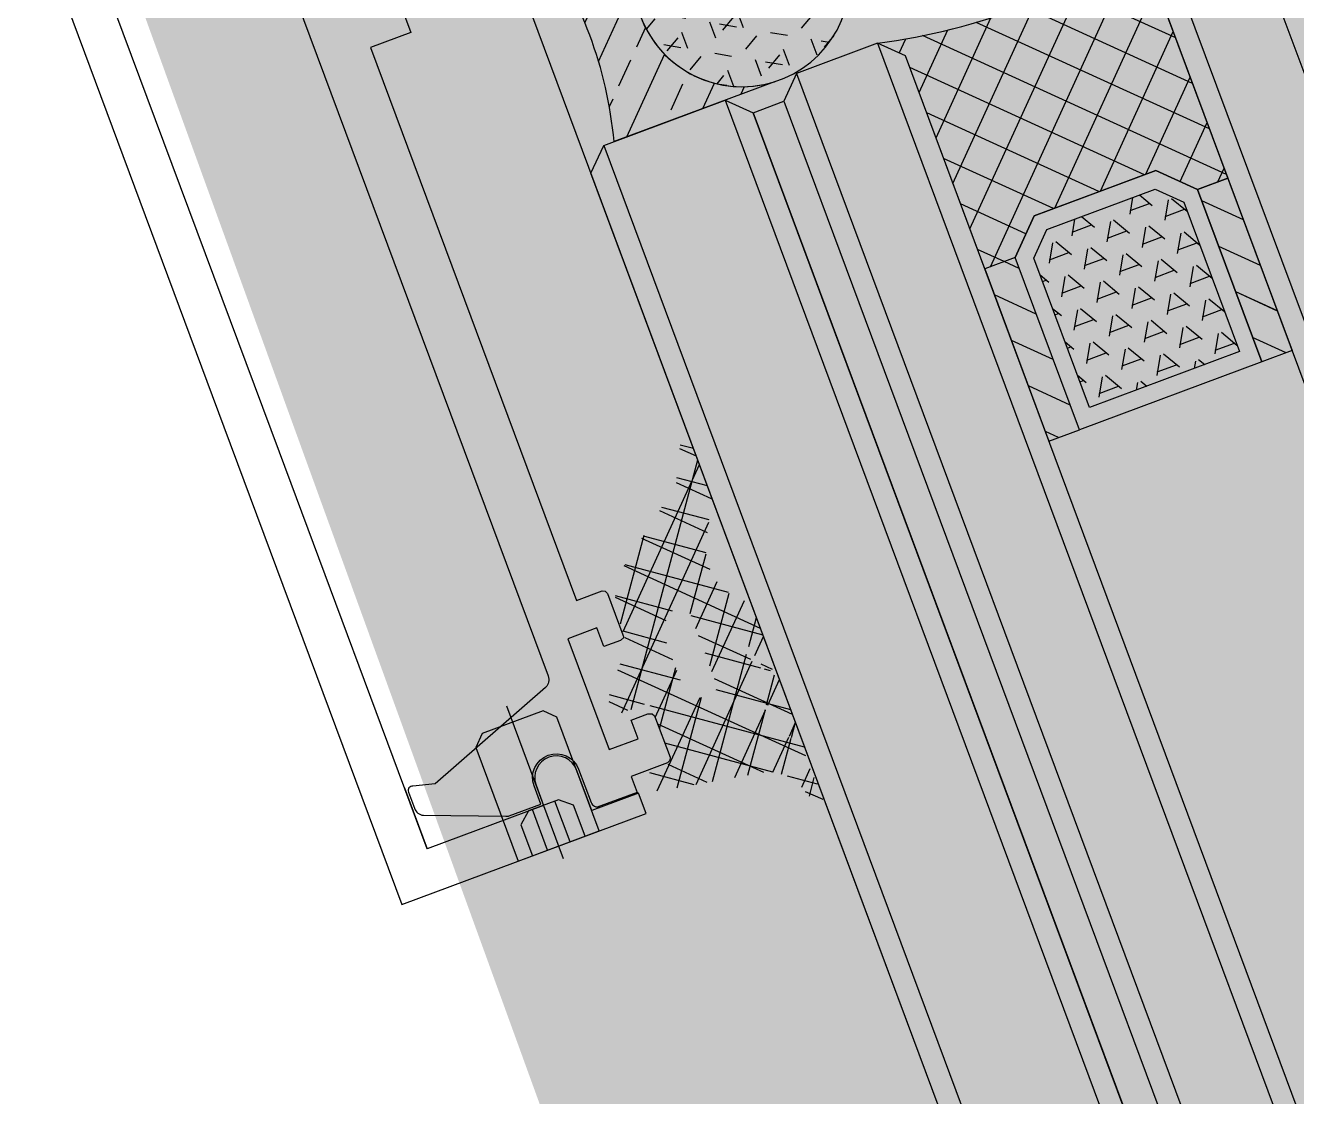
# Model space of a CAD drawing. Extents: x 12199666 to 24617114, y 1197707 to 2548648.
# Drawn here: x 12290061.6 to 12290120.4, y 1273463.6 to 1273513.1 of the extents above; entities that cross this region are included whole.
import ezdxf

# ---------------------------------------------------------------- set-up
doc = ezdxf.new("R2010")
doc.units = 0
doc.header["$LTSCALE"] = 10
doc.header["$MEASUREMENT"] = 0
for name, pattern in [('TX-PLAN-T1-F11$0$ACAD_ISO04W100', [30, 24, -3, 0, -3]), ('TX-PLAN-T1-F11$0$CONTINOUS', [0]), ('TX-PLAN-T1-F11$0$DASHED', [0.75, 0.5, -0.25])]:
    doc.linetypes.add(name, pattern=pattern)
for name, color, linetype in [('TX-PLAN-T1-F11$0$01', 1, 'Continuous'), ('TX-PLAN-T1-F11$0$F-Alum', 4, 'Continuous'), ('TX-PLAN-T1-F11$0$F-center', 6, 'TX-PLAN-T1-F11$0$ACAD_ISO04W100'), ('TX-PLAN-T1-F11$0$F-dashed line', 8, 'TX-PLAN-T1-F11$0$DASHED'), ('TX-PLAN-T1-F11$0$F-Glass', 5, 'Continuous'), ('TX-PLAN-T1-F11$0$F_MISC', 8, 'Continuous'), ('TX-PLAN-T1-F11$0$HAT', 155, 'Continuous'), ('TX-PLAN-T1-F11$0$Hatch', 8, 'Continuous'), ('TX-PLAN-T1-F11$0$Hatch @ 1 VP1', 8, 'Continuous'), ('TX-PLAN-T1-F11$0$Hatch @ 1 VPModel', 8, 'Continuous'), ('TX-PLAN-T1-F11$0$PJ', 4, 'Continuous'), ('TX-PLAN-T1-F11$0$TC', 4, 'Continuous')]:
    doc.layers.add(name, color=color, linetype=linetype)
for name, color, linetype, lineweight in [('TX-PLAN-T1-F11$0$_EDO-ALUMINIUM-SECTION', 90, 'Continuous', 30), ('TX-PLAN-T1-F11$0$A-ANNO-SYMB', 7, 'Continuous', 25), ('TX-PLAN-T1-F11$0$幕墙线', 114, 'Continuous', 30)]:
    doc.layers.add(name, color=color, linetype=linetype, lineweight=lineweight)
doc.layers.add('TX-PLAN-T1-F11$0$bangong', color=5, linetype='Continuous', true_color=0x0000ff)

# ---------------------------------------------------------------- blocks, each defined once
blk = doc.blocks.new('*U340')
at = {"layer": 'TX-PLAN-T1-F11$0$Hatch @ 1 VP1'}
h = blk.add_hatch(dxfattribs=at)
h.set_pattern_fill('M_GASKET-PISA', color=256, style=0, pattern_type=2)
h.set_pattern_definition([(35.42361603529756, (46.60972058696914, 1.263505759628975), (-0.8694256507828639, 1.222333439680349), []), (125.4236160352975, (46.60972058696914, 1.263505759628975), (-1.222333439680349, -0.8694256507828639), [])])
edge = h.paths.add_edge_path()
edge.add_arc((-1.005758292417113, 2.700000001565058), 1.500000000000064, 269.9999999999914, 310.5724313148193)
edge.add_line((-0.03014508089836454, 1.560623478412708), (1.229683999648614, 2.639376524703948))
edge.add_arc((2.205297211167363, 1.500000001551598), 1.500000000000089, 89.99999999999142, 130.5724313148186, ccw=False)
edge.add_line((2.20529721116759, 3.000000001551598), (2.741785272946117, 3.00000000156524))
edge.add_arc((2.741785272946345, 6.00000000156524), 3.000000000000028, 269.9999999999956, 323.2382780301331)
edge.add_line((5.145179432466875, 4.204534459154274), (7.713046174758574, 7.641857975019775))
edge.add_arc((7.793159313408751, 7.58200912360553), 0.09999999999985255, 115.93827802975, 143.2382780298942, ccw=False)
edge.add_line((7.749419046879666, 7.671935699677306), (9.503507258835953, 8.525123814462859))
edge.add_arc((9.394279516007828, 8.750000003056812), 0.249999999999963, 295.9069544241082, 449.9999999998437)
edge.add_line((9.39427951600851, 9.000000003056812), (6.620583798811595, 9.000000003062269))
edge.add_line((6.620583798811595, 9.000000003062269), (4.773622509620282, 8.04671219667307))
edge.add_arc((3.62699862340969, 10.26825527831079), 2.499999999999945, 214.0621029693552, 297.299999999996, ccw=False)
edge.add_arc((1.307391891253701, 8.70000000312939), 0.2999999999997213, 34.06210296926611, 89.99999999978287)
edge.add_line((1.307391891254838, 9.000000003128662), (-1.589216802361761, 9.000000003135028))
edge.add_arc((-1.589216802362216, 8.750000003135028), 0.2499999999999152, 89.99999999989583, 256.4770942316625)
edge.add_line((-1.64767532243286, 8.506930874220416), (-0.02726917610675628, 8.096945104279257))
edge.add_arc((-0.05179766443939116, 7.999999999915417), 0.0999999999999834, -90.00000000013023, 75.80132993312759, ccw=False)
edge.add_line((-0.05179766443961853, 7.899999999915053), (-0.108955418213327, 7.899999999915053))
edge.add_arc((-0.1089554182137817, 10.39999999991505), 2.499999999999434, 215.2344178976467, 270.00000000001046, ccw=False)
edge.add_arc((-2.2326314786485, 8.900000003135574), 0.1000000000007252, 35.234417898605, 90.00000000078164)
edge.add_line((-2.232631478649864, 9.000000003135938), (-4.881168839528527, 9.000000003142304))
edge.add_arc((-4.881168839528982, 8.750000003142304), 0.2500000000000154, 89.99999999989578, 256.4770942317193)
edge.add_line((-4.939627359599399, 8.506930874227692), (-3.319221213273295, 8.096945104286533))
edge.add_arc((-3.34374970160593, 7.999999999922693), 0.0999999999999834, -90.00000000013023, 75.80132993312759, ccw=False)
edge.add_line((-3.343749701606157, 7.899999999922329), (-3.400907455379411, 7.899999999922329))
edge.add_arc((-3.400907455379865, 10.39999999992233), 2.499999999999949, 214.3262280799825, 270.0000000000104, ccw=False)
edge.add_arc((-5.548092091564513, 8.933849210224253), 0.1000000000000372, 34.32622808016425, 110.1544525972612)
edge.add_arc((-6.443927377176806, 11.37464398673728), 2.499999999999543, 265.3665045616222, 290.154452597025, ccw=False)
edge.add_line((-6.645881460149894, 8.88281442828611), (-8.091786761774756, 9.000000003144123))
edge.add_arc((-8.111982170071997, 8.750817047299279), 0.2499999999999778, 85.36650456163848, 250.7880419743665)
edge.add_line((-8.194248104436383, 8.514740119067937), (-7.412072788158412, 8.239907198840228))
edge.add_arc((-8.075076055456293, 6.352997909141777), 1.999999999999966, 8.473551534714375, 70.64005609634751, ccw=False)
edge.add_line((-6.096908078050546, 6.64770361517094), (-5.244518011203127, 2.024790390883936))
edge.add_arc((-4.749999999999773, 2.098627621301603), 0.5000000000001517, 188.4921821239047, 359.9999999997688)
edge.add_line((-4.249999999999773, 2.098627621299784), (-4.249999999999773, 2.700000001565058))
edge.add_arc((-3.949999999999818, 2.700000001565058), 0.3000000000000682, 90, 180.0000000000217, ccw=False)
edge.add_line((-3.949999999999818, 3.00000000156524), (-1.55130166063168, 3.00000000156524))
edge.add_arc((-1.55130166063168, 2.700000001565058), 0.3000000000000966, 2.7114310796605423e-11, 90, ccw=False)
edge.add_line((-1.251301660631498, 2.700000001565058), (-1.251301660631498, 1.400000001564877))
edge.add_arc((-1.051301660631452, 1.400000001564877), 0.1999999999999602, 180.0000000000408, 270)
edge.add_line((-1.051301660631452, 1.200000001565058), (-1.00575829241734, 1.200000001565058))
edge = h.paths.add_edge_path(flags=16)
edge.add_arc((-1.310476532774146, 5.200000001565058), 0.4999999999999456, 188.3111422397304, 269.9999999999739)
edge.add_line((-1.310476532774373, 4.700000001565058), (1.520024613216037, 4.700000001565058))
edge.add_arc((1.520024613216037, 5.200000001565058), 0.4999999999999762, 270, 323.238278030144)
edge.add_line((1.920590306469421, 4.900755744496564), (2.29411737345049, 5.400755744496564))
edge.add_arc((1.893551680196879, 5.700000001565058), 0.5000000000000022, 323.2382780301569, 450)
edge.add_line((1.893551680196879, 6.200000001565058), (-1.456559369031083, 6.200000001565058))
edge.add_arc((-1.456559369031311, 5.700000001565058), 0.4999999999998603, 89.99999999997395, 188.3111422397347)
edge.add_line((-1.95130821782368, 5.627725686498707), (-1.80522538156697, 5.127725686498707))
at = {"layer": 'TX-PLAN-T1-F11$0$Hatch @ 1 VPModel'}
h = blk.add_hatch(dxfattribs=at)
h.set_pattern_fill('M_GASKET-PISA', color=256, style=0, pattern_type=2)
h.set_pattern_definition([(45, (45.74999999999977, 8.999999999998408), (-1.060660171779821, 1.060660171779821), []), (135, (45.74999999999977, 8.999999999998408), (-1.060660171779821, -1.060660171779821), [])])
edge = h.paths.add_edge_path()
edge.add_arc((-1.005758292417113, 2.700000001565058), 1.500000000000064, 269.9999999999914, 310.5724313148193)
edge.add_line((-0.03014508089836454, 1.560623478412708), (1.229683999648614, 2.639376524703948))
edge.add_arc((2.205297211167363, 1.500000001551598), 1.500000000000089, 89.99999999999142, 130.5724313148186, ccw=False)
edge.add_line((2.20529721116759, 3.000000001551598), (2.741785272946117, 3.00000000156524))
edge.add_arc((2.741785272946345, 6.00000000156524), 3.000000000000028, 269.9999999999956, 323.2382780301331)
edge.add_line((5.145179432466875, 4.204534459154274), (7.713046174758574, 7.641857975019775))
edge.add_arc((7.793159313408751, 7.58200912360553), 0.09999999999985255, 115.93827802975, 143.2382780298942, ccw=False)
edge.add_line((7.749419046879666, 7.671935699677306), (9.503507258835953, 8.525123814462859))
edge.add_arc((9.394279516007828, 8.750000003056812), 0.249999999999963, 295.9069544241082, 449.9999999998437)
edge.add_line((9.39427951600851, 9.000000003056812), (6.620583798811595, 9.000000003062269))
edge.add_line((6.620583798811595, 9.000000003062269), (4.773622509620282, 8.04671219667307))
edge.add_arc((3.62699862340969, 10.26825527831079), 2.499999999999945, 214.0621029693552, 297.299999999996, ccw=False)
edge.add_arc((1.307391891253701, 8.70000000312939), 0.2999999999997213, 34.06210296926611, 89.99999999978287)
edge.add_line((1.307391891254838, 9.000000003128662), (-1.589216802361761, 9.000000003135028))
edge.add_arc((-1.589216802362216, 8.750000003135028), 0.2499999999999152, 89.99999999989583, 256.4770942316625)
edge.add_line((-1.64767532243286, 8.506930874220416), (-0.02726917610675628, 8.096945104279257))
edge.add_arc((-0.05179766443939116, 7.999999999915417), 0.0999999999999834, -90.00000000013023, 75.80132993312759, ccw=False)
edge.add_line((-0.05179766443961853, 7.899999999915053), (-0.108955418213327, 7.899999999915053))
edge.add_arc((-0.1089554182137817, 10.39999999991505), 2.499999999999434, 215.2344178976467, 270.00000000001046, ccw=False)
edge.add_arc((-2.2326314786485, 8.900000003135574), 0.1000000000007252, 35.234417898605, 90.00000000078164)
edge.add_line((-2.232631478649864, 9.000000003135938), (-4.881168839528527, 9.000000003142304))
edge.add_arc((-4.881168839528982, 8.750000003142304), 0.2500000000000154, 89.99999999989578, 256.4770942317193)
edge.add_line((-4.939627359599399, 8.506930874227692), (-3.319221213273295, 8.096945104286533))
edge.add_arc((-3.34374970160593, 7.999999999922693), 0.0999999999999834, -90.00000000013023, 75.80132993312759, ccw=False)
edge.add_line((-3.343749701606157, 7.899999999922329), (-3.400907455379411, 7.899999999922329))
edge.add_arc((-3.400907455379865, 10.39999999992233), 2.499999999999949, 214.3262280799825, 270.0000000000104, ccw=False)
edge.add_arc((-5.548092091564513, 8.933849210224253), 0.1000000000000372, 34.32622808016425, 110.1544525972612)
edge.add_arc((-6.443927377176806, 11.37464398673728), 2.499999999999543, 265.3665045616222, 290.154452597025, ccw=False)
edge.add_line((-6.645881460149894, 8.88281442828611), (-8.091786761774756, 9.000000003144123))
edge.add_arc((-8.111982170071997, 8.750817047299279), 0.2499999999999778, 85.36650456163848, 250.7880419743665)
edge.add_line((-8.194248104436383, 8.514740119067937), (-7.412072788158412, 8.239907198840228))
edge.add_arc((-8.075076055456293, 6.352997909141777), 1.999999999999966, 8.473551534714375, 70.64005609634751, ccw=False)
edge.add_line((-6.096908078050546, 6.64770361517094), (-5.244518011203127, 2.024790390883936))
edge.add_arc((-4.749999999999773, 2.098627621301603), 0.5000000000001517, 188.4921821239047, 359.9999999997688)
edge.add_line((-4.249999999999773, 2.098627621299784), (-4.249999999999773, 2.700000001565058))
edge.add_arc((-3.949999999999818, 2.700000001565058), 0.3000000000000682, 90, 180.0000000000217, ccw=False)
edge.add_line((-3.949999999999818, 3.00000000156524), (-1.55130166063168, 3.00000000156524))
edge.add_arc((-1.55130166063168, 2.700000001565058), 0.3000000000000966, 2.7114310796605423e-11, 90, ccw=False)
edge.add_line((-1.251301660631498, 2.700000001565058), (-1.251301660631498, 1.400000001564877))
edge.add_arc((-1.051301660631452, 1.400000001564877), 0.1999999999999602, 180.0000000000408, 270)
edge.add_line((-1.051301660631452, 1.200000001565058), (-1.00575829241734, 1.200000001565058))
edge = h.paths.add_edge_path(flags=16)
edge.add_arc((-1.310476532774146, 5.200000001565058), 0.4999999999999456, 188.3111422397304, 269.9999999999739)
edge.add_line((-1.310476532774373, 4.700000001565058), (1.520024613216037, 4.700000001565058))
edge.add_arc((1.520024613216037, 5.200000001565058), 0.4999999999999762, 270, 323.238278030144)
edge.add_line((1.920590306469421, 4.900755744496564), (2.29411737345049, 5.400755744496564))
edge.add_arc((1.893551680196879, 5.700000001565058), 0.5000000000000022, 323.2382780301569, 450)
edge.add_line((1.893551680196879, 6.200000001565058), (-1.456559369031083, 6.200000001565058))
edge.add_arc((-1.456559369031311, 5.700000001565058), 0.4999999999998603, 89.99999999997395, 188.3111422397347)
edge.add_line((-1.95130821782368, 5.627725686498707), (-1.80522538156697, 5.127725686498707))
blk = doc.blocks.new('TX-PLAN-T1-F11$0$A$C08103915')
at = {"layer": 'TX-PLAN-T1-F11$0$Hatch'}
blk.add_blockref('*U340', (0, 0), dxfattribs=at)
blk = doc.blocks.new('*U170')
at = {"layer": 'TX-PLAN-T1-F11$0$HAT'}
h = blk.add_hatch(dxfattribs=at)
h.set_pattern_fill('ANSI33', color=256, scale=0.8333333333333334)
h.set_pattern_definition([(45, (-71600.10462562989, -19870.70319001427), (-1.870886691889406, 1.870886691889406), []), (45, (-71598.23373812989, -19870.70319001427), (-1.870886691889406, 1.870886691889406), [1.322916666666667, -0.6614583333333337])])
edge = h.paths.add_edge_path()
edge.add_arc((5, 18.47060166783501), 19.13538936034043, 254.8530260690202, 285.14697393097975, ccw=False)
edge.add_line((0, -5.921189464667496e-16), (0, -7.911287266330572))
edge.add_arc((5, -8.171557151248035), 5.006769458742329, 2.979783772836811, 177.0202162271633, ccw=False)
edge.add_line((10, -7.911287266330572), (10, -8.881784197001252e-16))
h = blk.add_hatch(dxfattribs=at)
h.set_pattern_fill('HEX', color=256, scale=0.8333333333333334)
h.set_pattern_definition([(0, (-71600.10462562989, -19870.70319001427), (0, 1.374815), [0.79375, -1.5875]), (120, (-71600.10462562989, -19870.70319001427), (-1.190624715503903, -0.6874074999999996), [0.7937499999999992, -1.587499999999998]), (59.99999999999999, (-71599.31087562989, -19870.70319001427), (-1.190624715503903, 0.6874075000000001), [0.7937499999999998, -1.5875])])
edge = h.paths.add_edge_path()
edge.add_arc((5, -8.17155715124803), 5.006769458742329, 0, 360)
at = {"layer": 'TX-PLAN-T1-F11$0$01'}
blk.add_lwpolyline([(10, -5.921189464667496e-16, -0.1329575385010826), (0, -5.921189464667496e-16), (0, -7.911287266330572, -0.9492999147649731), (10, -7.911287266330572)], format="xyb", close=True, dxfattribs=at)
blk.add_circle((5, -8.17155715124803), 5.006769458742329, dxfattribs=at)
blk = doc.blocks.new('*U163')
at = {"linetype": 'Continuous'}
blk.add_hatch(color=4, dxfattribs=at).paths.add_polyline_path([(-39.56000000512402, 1.000000000547189), (-39.55999974921176, 715.1501505394342), (-41.07999974921176, 715.1501505388864), (-41.08000000512402, 0.9999999999995453)])
at = {"layer": 'TX-PLAN-T1-F11$0$TC'}
h = blk.add_hatch(dxfattribs=at)
h.set_pattern_fill('ANSI31', color=256, scale=0.5, style=0)
h.set_pattern_definition([(45, (41571.46289831595, 2291.421798867439), (-1.122532015133644, 1.122532015133644), [])])
h.paths.add_polyline_path([(-32.06000000512402, 19.99999538405465), (-32.06000001701294, 11.49999538405465), (-33.56000002024346, 11.49999538405465), (-33.56000000835455, 19.99999538405465)])
h = blk.add_hatch(dxfattribs=at)
h.set_pattern_fill('ANSI31', color=256, scale=0.5, style=0)
h.set_pattern_definition([(45, (41571.46289831595, 2291.421798879027), (-1.122532015133644, 1.122532015133644), [])])
h.paths.add_polyline_path([(-23.06000000865286, 19.99999538405465), (-23.05999999676395, 11.49999538405465), (-21.55999999353342, 11.49999538405465), (-21.56000000542234, 19.99999538405465)])
h = blk.add_hatch(dxfattribs=at)
h.set_pattern_fill('ANSI31', color=256, scale=0.5, style=0)
h.set_pattern_definition([(45, (41571.46289831595, 2291.421798876314), (-1.122532015133644, 1.122532015133644), [])])
h.paths.add_polyline_path([(-23.05999999999447, 19.99999538405465), (-23.05999998811283, 11.49999538405465), (-21.55999998488231, 11.49999538405465), (-21.55999999676395, 19.99999538405465)])
h = blk.add_hatch(dxfattribs=at)
h.set_pattern_fill('HONEY', color=256, scale=0.3, style=0)
h.set_pattern_definition([(0, (41571.46289831595, 2291.421798879027), (1.42875, 0.8248889999999999), [0.9524999999999999, -1.905]), (120, (41571.46289831595, 2291.421798879027), (-1.428749829302342, 0.8248892956570172), [0.9524999999999981, -1.904999999999996]), (59.99999999999999, (41571.46289831595, 2291.421798879027), (1.706976584081587e-07, 1.649778295657017), [-1.905, 0.9524999999999999])])
h.paths.add_polyline_path([(-24.89137084665388, 10.79999538405756), (-23.8599999967523, 11.83136623395914), (-23.8599999967523, 19.19999538405902), (-31.26000000836619, 19.19999538405902), (-31.26000000836619, 11.83136623395914), (-30.22862915846461, 10.79999538405756)])
h = blk.add_hatch(dxfattribs=at)
h.set_pattern_fill('ANSI37', color=256, scale=0.5, style=0)
h.set_pattern_definition([(45, (41571.46289831595, 2291.421798879027), (-1.122532015133644, 1.122532015133644), []), (135, (41571.46289831595, 2291.421798879027), (-1.122532015133644, -1.122532015133644), [])])
edge = h.paths.add_edge_path()
edge.add_line((-27.560000006521, 9.999995384054653), (-30.56000000835455, 9.999995384054653))
edge.add_line((-30.56000000835455, 9.999995384054653), (-32.06000000835455, 11.49999538405465))
edge.add_line((-32.06000000835455, 11.49999538405465), (-33.56000000512402, 11.49999538405465))
edge.add_line((-33.56000000512402, 11.49999538405465), (-33.56000000512402, 1.000000001267761))
edge.add_line((-33.56000000512402, 1.000000001267761), (-34.56000000512402, 1.267761007284207e-09))
edge.add_arc((-27.56000000688844, -31.14559677375994), 31.92253433623205, 77.33320347818409, 102.66679652181591, ccw=False)
edge.add_line((-20.56000000865286, 1.267761007284207e-09), (-21.56000000865286, 1.000000001267761))
edge.add_line((-21.56000000865286, 1.000000001267761), (-21.56000000865286, 11.49999538405465))
edge.add_line((-21.56000000865286, 11.49999538405465), (-23.06000000542234, 11.49999538405465))
edge.add_line((-23.06000000542234, 11.49999538405465), (-24.56000000542234, 9.999995384054653))
edge.add_line((-24.56000000542234, 9.999995384054653), (-27.560000006521, 9.999995384054653))
at = {"color": 4, "linetype": 'Continuous'}
blk.add_lwpolyline([(-39.56000000512402, 1.000000000547189), (-39.55999974921176, 715.1501505394342), (-41.07999974921176, 715.1501505388864), (-41.08000000512402, 0.9999999999995453)], close=True, dxfattribs=at)
at = {"layer": 'TX-PLAN-T1-F11$0$F-Glass'}
for points in [[(-49.07999974921176, 715.1501505388866), (-49.08000000512402, 0.9999999999995453), (-48.08000000512402, -4.547473508864641e-13), (-42.08000000512402, -4.547473508864641e-13), (-41.08000000512402, 0.9999999999995453), (-41.07999974921176, 715.1501505388868)], [(-33.55999974921176, 715.150150540155), (-33.56000000512402, 1.000000001267765), (-34.56000000512402, 1.267764559997886e-09), (-38.56000000512402, 5.471889608088532e-10), (-39.56000000512402, 1.000000000547189), (-39.55999974921176, 715.1501505394344)], [(-21.55999974408948, 715.150150540155), (-21.55999999999447, 1.000000001267765), (-20.55999999999447, 1.267764559997886e-09), (-16.55999999999447, 1.267764559997886e-09), (-15.55999999999447, 1.000000001267765), (-15.55999974408948, 715.150150540155)]]:
    blk.add_lwpolyline(points, dxfattribs=at)
at = {"layer": 'TX-PLAN-T1-F11$0$PJ'}
for points in [[(-32.06000000512402, 19.99999538405465), (-32.06000001701294, 11.49999538405465), (-33.56000002024346, 11.49999538405465), (-33.56000000835455, 19.99999538405465)], [(-23.06000000865286, 19.99999538405465), (-23.05999999676395, 11.49999538405465), (-21.55999999353342, 11.49999538405465), (-21.56000000542234, 19.99999538405465)], [(-23.05999999999447, 19.99999538405465), (-23.05999998811283, 11.49999538405465), (-21.55999998488231, 11.49999538405465), (-21.55999999676395, 19.99999538405465)]]:
    blk.add_lwpolyline(points, close=True, dxfattribs=at)
at = {"layer": 'TX-PLAN-T1-F11$0$PJ', "ltscale": 3}
for points in [[(-24.55999999676395, 9.999995384054653), (-23.05999999676395, 11.49999538405465), (-23.05999999676395, 19.99999538405465), (-32.06000000835455, 19.99999538405465), (-32.06000000835455, 11.49999538405465), (-30.56000000835455, 9.999995384054653)], [(-24.89137084665388, 10.79999538405756), (-23.8599999967523, 11.83136623395914), (-23.8599999967523, 19.19999538405902), (-31.26000000836619, 19.19999538405902), (-31.26000000836619, 11.83136623395914), (-30.22862915846461, 10.79999538405756)]]:
    blk.add_lwpolyline(points, close=True, dxfattribs=at)
at = {"layer": 'TX-PLAN-T1-F11$0$PJ'}
blk.add_lwpolyline([(-27.560000006521, 9.999995384054653), (-30.56000000835455, 9.999995384054653), (-32.06000000835455, 11.49999538405465), (-33.56000000512402, 11.49999538405465), (-33.56000000512402, 1.000000001267761), (-34.56000000512402, 1.267761007284207e-09, -0.1109910802000259), (-20.56000000865286, 1.267761007284207e-09), (-21.56000000865286, 1.000000001267761), (-21.56000000865286, 11.49999538405465), (-23.06000000542234, 11.49999538405465), (-24.56000000542234, 9.999995384054653)], format="xyb", close=True, dxfattribs=at)
at = {"layer": 'TX-PLAN-T1-F11$0$TC', "color": 9, "linetype": 'Continuous'}
for p, q in [((-48.08000000512402, -4.547473508864641e-13), (-48.07999974921176, 715.1501505388866)), ((-42.08000000512402, -4.547473508864641e-13), (-42.07999974921176, 715.1501505388868)), ((-38.56000000512402, 5.471889608088532e-10), (-38.55999974921176, 715.1501505394344)), ((-34.56000000512402, 1.267764559997886e-09), (-34.55999974921176, 715.150150540155)), ((-20.55999999999447, 1.267764559997886e-09), (-20.55999974408948, 715.150150540155)), ((-16.55999999999447, 1.267764559997886e-09), (-16.55999974408948, 715.150150540155))]:
    blk.add_line(p, q, dxfattribs=at)
blk = doc.blocks.new('TX-PLAN-T1-F11$0$ld')
blk.add_lwpolyline([(2, 3.637978807091713e-12), (2, 5.599999999954889), (1.5, 6.099999999954889), (-1.5, 6.099999999954889), (-2, 5.599999999954889), (-2, -3.637978807091713e-12)])
at = {"layer": 'TX-PLAN-T1-F11$0$A-ANNO-SYMB', "color": 0}
blk.add_line((-2, -3.637978807091713e-12), (2, 3.637978807091713e-12), dxfattribs=at)
at = {"layer": 'TX-PLAN-T1-F11$0$F-center'}
blk.add_lwpolyline([(0, -0.6418073780077975), (0, 6.887223995901877)], dxfattribs=at)
at = {"layer": 'TX-PLAN-T1-F11$0$F-dashed line'}
for points in [[(1.299999999988358, 3.637978807091713e-12), (1.299999999988358, 1.519894829230907), (0.7404679261962883, 1.999999999952706), (-0.7404679261962883, 1.999999999952706), (-1.299999999988358, 1.519894829230907), (-1.299999999988358, -3.637978807091713e-12)], [(-0.5557468123733997, 0), (-0.5557468123733997, 1.999999999952706)], [(0.5557468123733997, 0), (0.5557468123733997, 1.999999999952706)]]:
    blk.add_lwpolyline(points, dxfattribs=at)
blk = doc.blocks.new('TX-PLAN-T1-F11$0$TY001')
at = {"layer": 'TX-PLAN-T1-F11$0$F-Alum'}
for points in [[(473.7119150084909, -599.2988515140751), (475.4436870599166, -598.2983688498207), (476.4441697243601, -600.0301409013337), (500.0577016519383, -586.3880869724089), (499.4252806827426, -585.2934078017715), (499.4164095895831, -585.1463000204094), (499.4975773838814, -585.0232911393541), (501.2667130958289, -584.001221339262), (501.3808508836664, -583.9352813521982), (501.5368297582027, -584.0735180404299), (501.9489546776749, -584.7868792145746), (501.1499901625793, -585.248459124341), (501.8648361156229, -586.4858105297317), (506.6015543118119, -583.7493010650505), (505.8867083590012, -582.5119496595871), (505.0877438439056, -582.9735295692808), (504.6756189246662, -582.2601683951216), (504.6337778379675, -582.0559917198116), (504.7149456322659, -581.9329828387272), (506.4840813442133, -580.9109130386933), (506.63118912559, -580.90204194549), (506.7541980065871, -580.9832097398466), (507.6503789238632, -582.5344400618924), (508.3352056511212, -582.1388001393061), (509.3243054575287, -583.8508669573057), (509.3052286580205, -583.8618880568538)], [(495.5832769325934, -601.067196193093), (495.5832769325934, -601.0671961930348), (474.8020190792158, -613.0729998740571), (474.8020190792158, -613.0729998739698), (386.1010766436812, -664.3175448094407)]]:
    blk.add_lwpolyline(points, dxfattribs=at)
blk.add_lwpolyline([(385.3697887959424, -667.0497999373765), (477.5342742071953, -613.8042877217376), (477.5342742069624, -613.8042877217231), (494.8519890848547, -603.7994513208541), (494.8519890848547, -603.7994513208978), (515.2526503666304, -592.0135269059829), (509.2227795810904, -581.5762165036285), (508.3568938372191, -582.0764583237324), (509.5112178020645, -584.0745173121395), (507.7794463143218, -585.0750009522017, 1), (508.7799299543258, -586.8067724399589), (509.6458156981971, -586.3065306199424), (512.5203952384181, -591.2822390548536), (509.9227380075026, -592.7829645162565), (509.9227380093653, -592.7829645187594), (512.5203952402808, -591.2822390573419), (512.520395238651, -591.2822390583169), (495.5832769325934, -601.067196193093)], format="xyb", dxfattribs=at)
at = {"layer": 'TX-PLAN-T1-F11$0$F-Alum', "linetype": 'TX-PLAN-T1-F11$0$CONTINOUS', "ltscale": 15555}
blk.add_lwpolyline([(386.8719783208799, -654.5943518436106), (467.0768878774252, -608.2581576754019), (467.1865810544696, -607.8483194061846), (467.5964193237014, -607.9580125833891), (503.7120713072363, -587.0931818447134, -0.2963790067036685), (504.2562180578243, -587.1217130389268), (509.5048460268881, -591.414830050373), (509.7787096002139, -592.4164107431134, 0.5575365158333588), (510.0783953033388, -592.5775490900851), (510.7740861696657, -592.1756327085313, 0.2840790438404123), (511.0230586079415, -591.712592832002), (510.4276106373873, -587.9536942196864, 0.1428492727586986), (510.3876624978147, -587.7905220380635), (509.6092513059266, -586.4431433763093), (508.8299541363958, -586.8933610143285, -1), (507.7294221322518, -584.988412377832), (509.1581635049079, -584.1629961035942, 0.414213562373095), (509.2678566819523, -583.753157834406), (509.2678566819523, -583.753157834406)], format="xyb", dxfattribs=at)
at = {"layer": 'TX-PLAN-T1-F11$0$F_MISC', "xscale": -1}
for name, p, rotation in [('*U163', (455.0536482434254, -547.0122760293452), 300.0159999954287), ('*U170', (470.1903338946868, -593.2032168353762, -7.751101684824493e-07), 210.0159999748984)]:
    blk.add_blockref(name, p, dxfattribs=dict(at, rotation=rotation))
at = {"layer": 'TX-PLAN-T1-F11$0$F_MISC', "extrusion": (-4.753630675954406e-07, 1.025034717925372e-06, 0.9999999999993616), "xscale": -1, "rotation": 30.0159998354306}
blk.add_blockref('TX-PLAN-T1-F11$0$A$C08103915', (504.5562576858272, -585.4893207987, -0.000829449095474531), dxfattribs=at)
at = {"layer": 'TX-PLAN-T1-F11$0$F_MISC', "rotation": 120.0159999754226}
blk.add_blockref('TX-PLAN-T1-F11$0$ld', (511.3775871859398, -585.3060469798511), dxfattribs=at)
blk = doc.blocks.new('TX-PLAN-T1-F11$0$A$C21521A5F')
at = {"rotation": 90}
blk.add_blockref('TX-PLAN-T1-F11$0$TY001', (388.7170751225203, 6260.219757124782, 0.0004146164392175001), dxfattribs=at)
blk = doc.blocks.new('TX-PLAN-T1-F11$0$标准层幕墙0118')
at = {"color": 3, "rotation": 180}
blk.add_blockref('TX-PLAN-T1-F11$0$A$C21521A5F', (-5561.283235622803, 27660.21975712452, -0.0004146164392191662), dxfattribs=at)
blk = doc.blocks.new('TX-PLAN-T1-F11')
at = {"layer": 'TX-PLAN-T1-F11$0$bangong', "const_width": 100}
blk.add_lwpolyline([(12290479.20425756, 1272525.360494195), (12290075.0106068, 1273638.403762907), (12290057.29620258, 1273685.929740404), (12290746.56705283, 1273942.334107789), (12290750.16713015, 1273946.991491615), (12290728.74775723, 1274004.457530151), (12290324.55410647, 1275117.500798863), (12290306.83970224, 1275165.02677636), (12290996.1105525, 1275421.431143745), (12290999.71062982, 1275426.088527571), (12290978.2912569, 1275483.554566107), (12290574.09760614, 1276596.597834818), (12290556.38320192, 1276644.123812315), (12291245.65405217, 1276900.5281797), (12291249.25412949, 1276905.185563526), (12291227.83475657, 1276962.651602062), (12290823.64110581, 1278075.694870774), (12290805.92670159, 1278123.220848271), (12291495.19755184, 1278379.625215656), (12291498.79762916, 1278384.282599482), (12291477.37825624, 1278441.748638018), (12291073.18460548, 1279554.791906729)], dxfattribs=at)
at = {"layer": 'TX-PLAN-T1-F11$0$幕墙线'}
blk.add_lwpolyline([(12290498.97564053, 1272402.986285386), (12290045.39468336, 1273620.040141484), (12290748.5191401, 1273882.083321587), (12290294.93818304, 1275099.13717744), (12290998.06263977, 1275361.180357542), (12290544.4816827, 1276578.234213395), (12291247.60613954, 1276840.277393253), (12290794.02518238, 1278057.331249351), (12291497.14963911, 1278319.374429453), (12291043.57268018, 1279536.429775347), (12291746.69313888, 1279798.471465164), (12291293.11617985, 1281015.526811303), (12291996.23663855, 1281277.568501119), (12291542.65967952, 1282494.623847259), (12292245.78013813, 1282756.66553732), (12291792.20317919, 1283973.720883214), (12292495.32363779, 1284235.762573278), (12292039.00345736, 1285261.474853686), (12292767.39544494, 1285585.52280509), (12292552.24001557, 1286687.310172401), (12293336.30337365, 1286840.420920983)], dxfattribs=at)
at = {"layer": 'TX-PLAN-T1-F11$0$_EDO-ALUMINIUM-SECTION', "rotation": 350.4236156863823}
blk.add_blockref('TX-PLAN-T1-F11$0$标准层幕墙0118', (12293055.45042718, 1251790.443008234), dxfattribs=at)

msp = doc.modelspace()

# ---------------------------------------------------------------- block references
msp.add_blockref('TX-PLAN-T1-F11', (0, 0))

doc.saveas('drawing.dxf')
